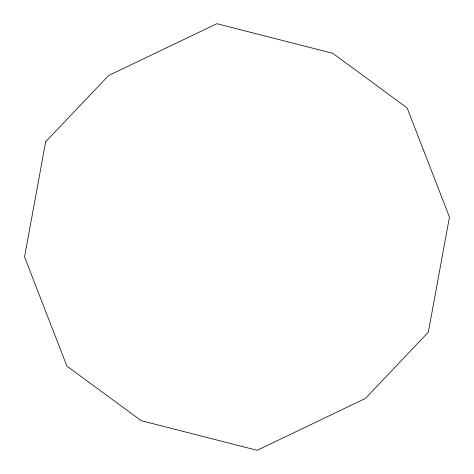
<?xml version="1.0" encoding="UTF-8"?>
<svg xmlns="http://www.w3.org/2000/svg" width="474" height="474" viewBox="0 0 474 474"><rect width="100%" height="100%" fill="white"/><g stroke="black" fill="none" stroke-linecap="round" stroke-linejoin="round"><path stroke-width="0.71" d="M45.676 141.785L24.541 256.896L66.864 366.064L141.199 420.675L257.151 450.3L365.413 398.45L428.324 332.215L449.459 217.104L407.136 107.936L332.801 53.325L216.849 23.7L108.587 75.55L45.676 141.785"/></g></svg>
